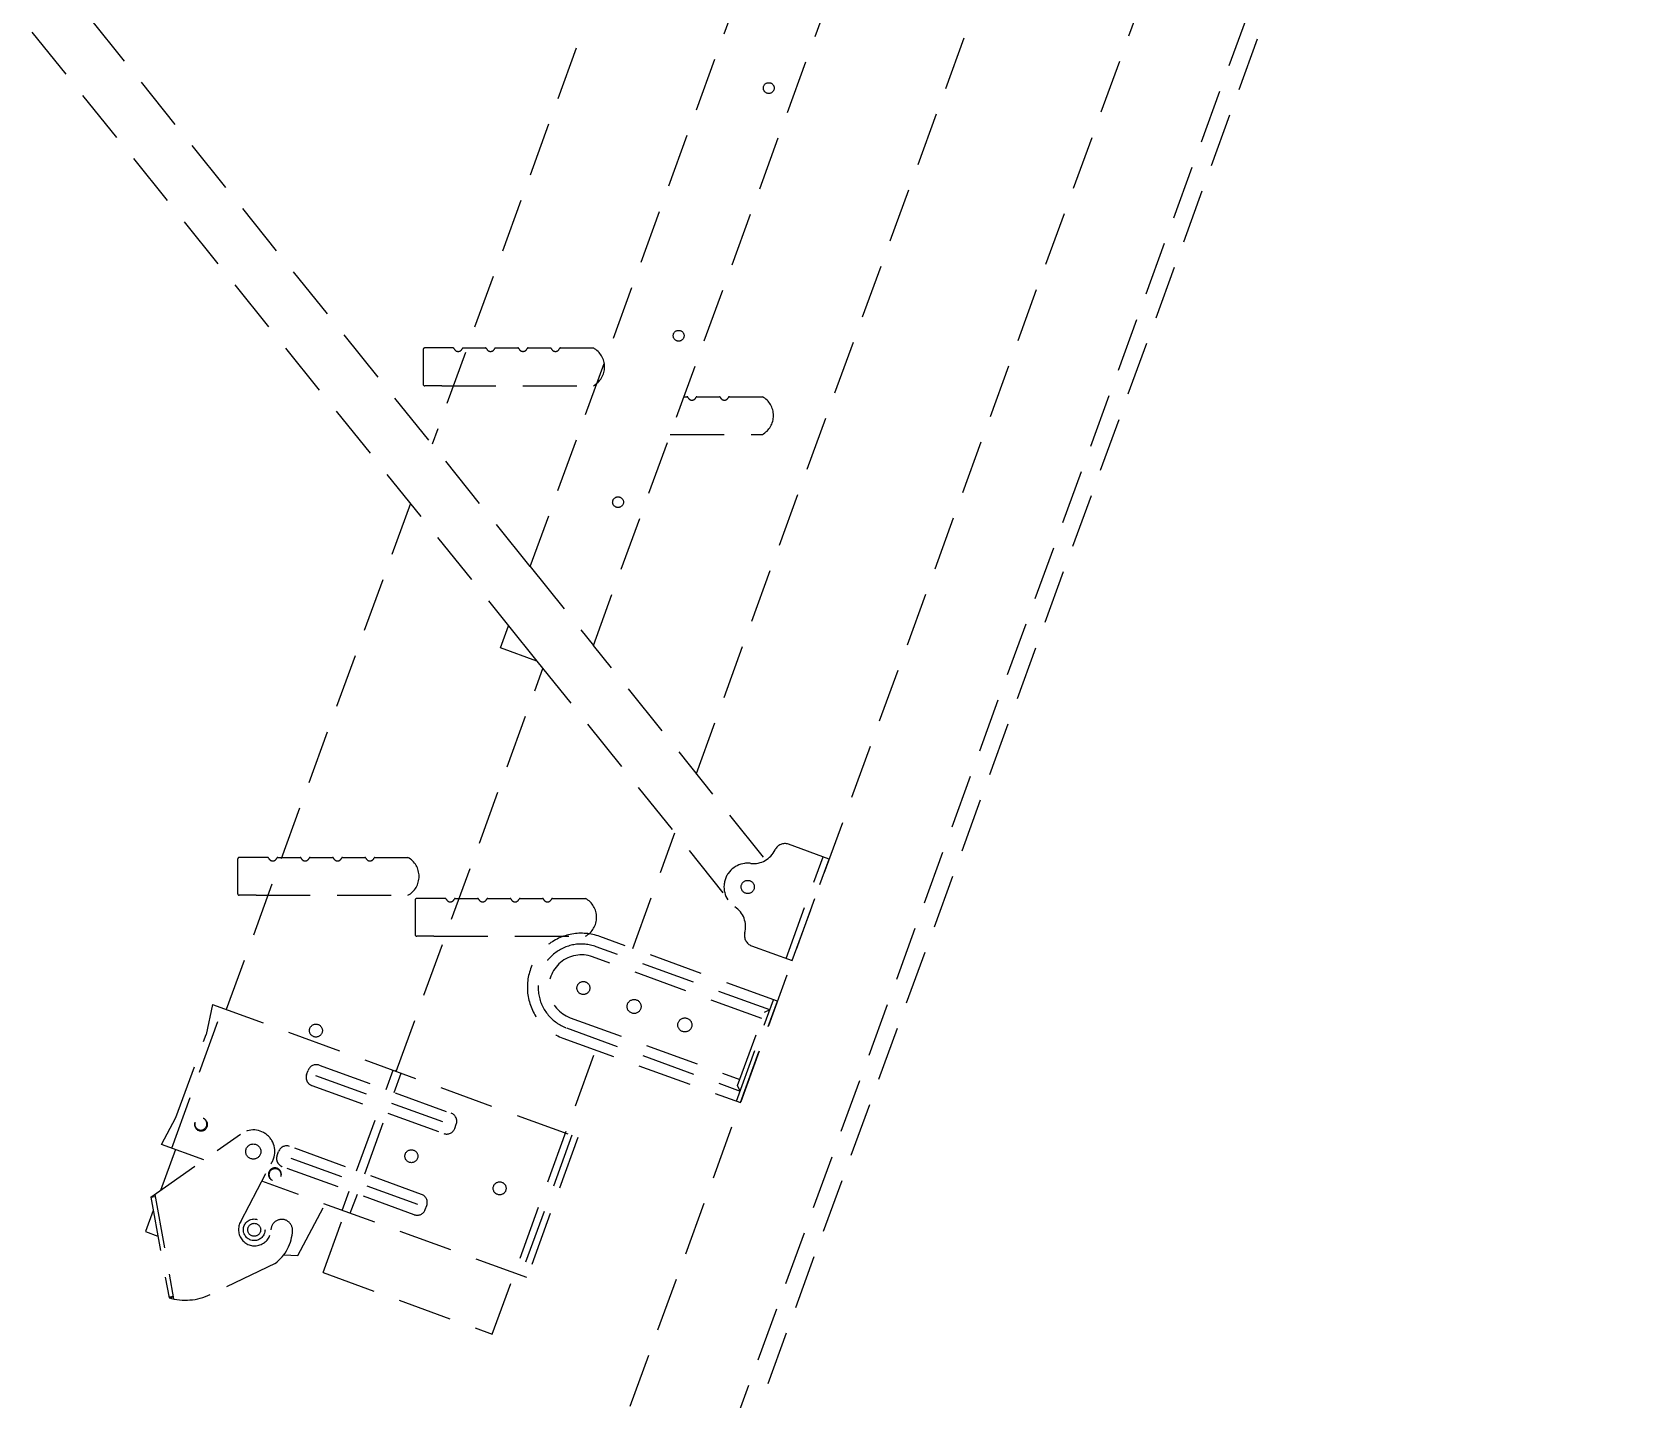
# Model space of a CAD drawing. Extents: x 216 to 4624, y 67 to 3629.
# Drawn here: x 2922 to 3661, y 1664 to 2297 of the extents above; entities that cross this region are included whole.
import ezdxf

# ---------------------------------------------------------------- set-up
doc = ezdxf.new("R2010")
doc.units = 0
doc.header["$LTSCALE"] = 100
doc.header["$MEASUREMENT"] = 0
doc.linetypes.add('HIDDEN', pattern=[0.375, 0.25, -0.125])
doc.layers.add('SKJULT', color=7, linetype='HIDDEN')

msp = doc.modelspace()

# ---------------------------------------------------------------- linework, layer by layer
at = {"layer": 'SKJULT', "color": 7, "linetype": 'HIDDEN'}
for p, q in [((3661.41, 3628.67), (3107.29, 2106.23)), ((3604.73, 2610.97), (3211.07, 1529.38)), ((3206.97, 1541.52), (3593.8, 2604.31)), ((3540.92, 2600.55), (3161.97, 1559.4)), ((3229.65, 1953.82), (3417.36, 2469.53)), ((3152.74, 2049.62), (3292.94, 2434.82)), ((3182.03, 2013.14), (3330.53, 2421.14)), ((3152.74, 2049.62), (2939.57, 2315.13)), ((2922.07, 2297), (3142.74, 2022.14)), ((3103.14, 2150.07), (3103.14, 2134.07)), ((3117.05, 2150.82), (3103.89, 2150.82)), ((3121.72, 2150.82), (3132.05, 2150.82)), ((3136.72, 2150.82), (3147.05, 2150.82)), ((3151.72, 2150.82), (3162.05, 2150.82)), ((3166.72, 2150.82), (3181.98, 2150.82)), ((3111.76, 2133.32), (3103.89, 2133.32)), ((3111.76, 2133.32), (3181.98, 2133.32)), ((3223.94, 2128.28), (3225.28, 2128.28)), ((3229.94, 2128.28), (3240.28, 2128.28)), ((3244.94, 2128.28), (3260.2, 2128.28)), ((3217.57, 2110.78), (3260.2, 2110.78)), ((3097.29, 2078.75), (3012.05, 1844.56)), ((3152.74, 2049.62), (3182.03, 2013.14)), ((3139.03, 2011.96), (3142.74, 2022.14)), ((3142.74, 2022.14), (3155.82, 2005.85)), ((3155.82, 2005.85), (3139.03, 2011.96)), ((3260.77, 1915.06), (3182.03, 2013.14)), ((3155.82, 2005.85), (3243.46, 1896.69)), ((3090.71, 1815.93), (3158.59, 2002.4)), ((3200.17, 1872.82), (3219.65, 1926.34)), ((3031.21, 1914.96), (3018.04, 1914.96)), ((3035.87, 1914.96), (3046.21, 1914.96)), ((3050.87, 1914.96), (3061.21, 1914.96)), ((3065.87, 1914.96), (3076.21, 1914.96)), ((3080.87, 1914.96), (3096.13, 1914.96)), ((3271.2, 1868.25), (3288.3, 1915.24)), ((3291.11, 1914.22), (3272.32, 1921.06)), ((3017.29, 1914.21), (3017.29, 1898.21)), ((3274.02, 1867.23), (3291.11, 1914.22)), ((3025.91, 1897.46), (3018.04, 1897.46)), ((3025.91, 1897.46), (3096.13, 1897.46)), ((3099.48, 1895.25), (3099.48, 1879.25)), ((3113.39, 1896), (3100.23, 1896)), ((3118.06, 1896), (3128.39, 1896)), ((3133.06, 1896), (3143.39, 1896)), ((3148.06, 1896), (3158.39, 1896)), ((3163.06, 1896), (3178.32, 1896)), ((3108.1, 1878.5), (3100.23, 1878.5)), ((3108.1, 1878.5), (3178.32, 1878.5)), ((3267.17, 1848.44), (3184.95, 1878.36)), ((3263.58, 1844.42), (3183.24, 1873.66)), ((3255.22, 1874.07), (3274.02, 1867.23)), ((3259.99, 1840.41), (3181.53, 1868.97)), ((3248.19, 1802.14), (3265.29, 1849.12)), ((3250.07, 1801.45), (3267.17, 1848.44)), ((2986.77, 1780.33), (3010.37, 1845.17)), ((3005.67, 1846.88), (3002.76, 1833.04)), ((3005.67, 1846.88), (3174.82, 1785.32)), ((3248.71, 1809.4), (3261.02, 1843.23)), ((3263.58, 1844.42), (3261.02, 1843.23)), ((3169.56, 1836.08), (3249.9, 1806.83)), ((3171.27, 1840.78), (3249.73, 1812.22)), ((2988.74, 1794.51), (3002.76, 1833.04)), ((3167.85, 1831.38), (3250.07, 1801.45)), ((3055.05, 1818.8), (3116.13, 1796.57)), ((3135.19, 1694.28), (3183.07, 1825.84)), ((3049.23, 1814.53), (3049.92, 1816.41)), ((3053.34, 1814.1), (3114.42, 1791.87)), ((3086.05, 1807.52), (3089.3, 1816.44)), ((3089.81, 1806.15), (3093.06, 1815.07)), ((3090.34, 1816.07), (3090.63, 1816.61)), ((3051.62, 1809.4), (3112.7, 1787.17)), ((3249.9, 1806.83), (3248.71, 1809.4)), ((3072.37, 1769.93), (3082.63, 1798.12)), ((3076.13, 1768.56), (3086.39, 1796.75)), ((2982.07, 1782.04), (2988.74, 1794.51)), ((3117.83, 1789.56), (3118.52, 1791.44)), ((2977.12, 1757.63), (3018.55, 1786.84)), ((3001.64, 1774.92), (2982.07, 1782.04)), ((3172, 1786.34), (3148.4, 1721.51)), ((3174.82, 1785.32), (3151.22, 1720.48)), ((2988.45, 1779.72), (2981.54, 1760.75)), ((3035.55, 1776.94), (3036.24, 1778.82)), ((3100.73, 1754.28), (3039.65, 1776.52)), ((3102.44, 1758.98), (3041.36, 1781.21)), ((3018.75, 1746.51), (3032.71, 1773.07)), ((3099.02, 1749.59), (3037.94, 1771.82)), ((3151.22, 1720.48), (3028.54, 1765.13)), ((3065.7, 1751.6), (3068.95, 1760.53)), ((2977.12, 1757.63), (2979.09, 1757.99)), ((2977.12, 1757.63), (2985.54, 1711.14)), ((2978.93, 1758.9), (2987.67, 1710.59)), ((3045.1, 1730.7), (3057.72, 1754.51)), ((3069.46, 1750.24), (3072.71, 1759.16)), ((3104.15, 1751.98), (3104.84, 1753.86)), ((2978.21, 1751.6), (2974.63, 1741.76)), ((3056.82, 1722.81), (3067.11, 1751.09)), ((2974.63, 1741.76), (2980.37, 1739.67)), ((3038.66, 1730.98), (3045.1, 1730.7)), ((3034.67, 1727.02), (3004.56, 1712.61)), ((3056.82, 1722.81), (3135.19, 1694.28)), ((3056.82, 1722.81), (3135.19, 1694.28)), ((2985.54, 1711.14), (2987.51, 1711.49))]:
    msp.add_line(p, q, dxfattribs=at)
at = {"layer": 'SKJULT', "color": 7, "linetype": 'HIDDEN', "extrusion": (-0.983991, -0.17822, 0)}
msp.add_line((2977.28, 1757.75), (2977.12, 1757.63), dxfattribs=at)
at = {"layer": 'SKJULT', "color": 7, "linetype": 'HIDDEN'}
for centre, radius in [((3263.16, 2271.14), 2.5), ((3221.44, 2156.49), 2.5), ((3193.39, 2079.44), 2.5), ((3253.43, 1901.32), 3.05), ((3253.43, 1901.32), 3.05), ((3177.34, 1854.53), 3), ((3200.83, 1845.98), 3.25), ((3053.53, 1834.81), 3), ((3224.32, 1837.43), 3.25), ((3024.53, 1778.83), 3.5), ((3097.71, 1776.67), 3), ((3097.71, 1776.67), 3), ((3138.58, 1761.79), 3), ((3138.58, 1761.79), 3), ((3024.96, 1742.6), 5), ((3024.96, 1742.6), 3)]:
    msp.add_circle(centre, radius, dxfattribs=at)
for centre, radius, start, end in [((3103.89, 2150.07), 0.75, 90, 180), ((3117.05, 2150.32), 0.5, 21.1002, 90), ((3119.39, 2151.22), 2, 201.1002, 338.8998), ((3121.72, 2150.32), 0.5, 90, 158.8998), ((3132.05, 2150.32), 0.5, 21.1002, 90), ((3134.39, 2151.22), 2, 201.1002, 338.8998), ((3136.72, 2150.32), 0.5, 90, 158.8998), ((3147.05, 2150.32), 0.5, 21.1002, 90), ((3149.39, 2151.22), 2, 201.1002, 338.8998), ((3151.72, 2150.32), 0.5, 90, 158.8998), ((3162.05, 2150.32), 0.5, 21.1002, 90), ((3164.39, 2151.22), 2, 201.1002, 338.8998), ((3166.72, 2150.32), 0.5, 90, 158.8998), ((3177.14, 2142.07), 10, 298.95502, 61.04498), ((3103.89, 2134.07), 0.75, 180, 270), ((3225.28, 2127.78), 0.5, 21.1002, 90), ((3227.61, 2128.68), 2, 201.1002, 338.8998), ((3229.94, 2127.78), 0.5, 90, 158.8998), ((3240.28, 2127.78), 0.5, 21.1002, 90), ((3242.61, 2128.68), 2, 201.1002, 338.8998), ((3244.94, 2127.78), 0.5, 90, 158.8998), ((3255.36, 2119.53), 10, 298.95502, 61.04498), ((3018.04, 1914.21), 0.75, 90, 180), ((3031.21, 1914.46), 0.5, 21.1002, 90), ((3035.87, 1914.46), 0.5, 90, 158.8998), ((3046.21, 1914.46), 0.5, 21.1002, 90), ((3050.87, 1914.46), 0.5, 90, 158.8998), ((3061.21, 1914.46), 0.5, 21.1002, 90), ((3065.87, 1914.46), 0.5, 90, 158.8998), ((3076.21, 1914.46), 0.5, 21.1002, 90), ((3080.87, 1914.46), 0.5, 90, 158.8998), ((3091.29, 1906.21), 10, 298.95502, 61.04498), ((3256.12, 1923.16), 11, 263.28681, 334.84255), ((3270.61, 1916.35), 5.01, 70.03013, 154.81743), ((3033.54, 1915.36), 2, 201.1002, 338.8998), ((3048.54, 1915.36), 2, 201.1002, 338.8998), ((3063.54, 1915.36), 2, 201.1002, 338.8998), ((3078.54, 1915.36), 2, 201.1002, 338.8998), ((3253.43, 1901.32), 11, 82.69532, 237.317), ((3018.04, 1898.21), 0.75, 180, 270), ((3100.23, 1895.25), 0.75, 90, 180), ((3113.39, 1895.5), 0.5, 21.1002, 90), ((3115.73, 1896.4), 2, 201.1002, 338.8998), ((3118.06, 1895.5), 0.5, 90, 158.8998), ((3128.39, 1895.5), 0.5, 21.1002, 90), ((3130.73, 1896.4), 2, 201.1002, 338.8998), ((3133.06, 1895.5), 0.5, 90, 158.8998), ((3143.39, 1895.5), 0.5, 21.1002, 90), ((3145.73, 1896.4), 2, 201.1002, 338.8998), ((3148.06, 1895.5), 0.5, 90, 158.8998), ((3158.39, 1895.5), 0.5, 21.1002, 90), ((3160.73, 1896.4), 2, 201.1002, 338.8998), ((3163.06, 1895.5), 0.5, 90, 158.8998), ((3173.48, 1887.25), 10, 298.95502, 61.04498), ((3241.46, 1882.87), 11, 345.16977, 56.72551), ((3100.23, 1879.25), 0.75, 180, 270), ((3176.4, 1854.87), 25, 70, 250), ((3256.93, 1878.77), 5.01, 165.19489, 249.98219), ((3176.4, 1854.87), 20, 70, 250), ((3176.4, 1854.87), 15, 70, 250), ((3053.68, 1815.04), 4, 70, 160), ((3052.99, 1813.16), 4, 160, 250), ((3000.36, 1791.35), 3, 160, 70), ((3000.25, 1791.58), 2.83, 163.6335, 66.3665), ((3114.07, 1790.93), 4, 250, 340), ((3114.76, 1792.81), 4, 340, 70), ((3024.53, 1778.83), 10, 324.82845, 126.76612), ((3039.31, 1775.58), 4, 160, 250), ((3040, 1777.46), 4, 70, 160), ((3034.53, 1768.27), 3, 340, 250), ((3034.63, 1768.04), 2.83, 343.6335, 246.3665), ((3101.08, 1755.22), 4, 340, 70), ((3025.19, 1742.68), 7.5, 149.26612, 358.76612), ((3037.69, 1742.41), 5, 358.76612, 178.76612), ((3100.39, 1753.34), 4, 250, 340), ((3022.7, 1743.04), 20, 306.76612, 357.88753), ((2993.15, 1736.52), 26.5, 253.33097, 295.63466)]:
    msp.add_arc(centre, radius, start, end, dxfattribs=at)
at = {"layer": 'SKJULT', "color": 7, "linetype": 'HIDDEN', "extrusion": (0.17822, -0.983991, 0)}
msp.add_arc((3244.71, 2, -1151.92), 2, 180, 270, dxfattribs=at)

doc.saveas('drawing.dxf')
